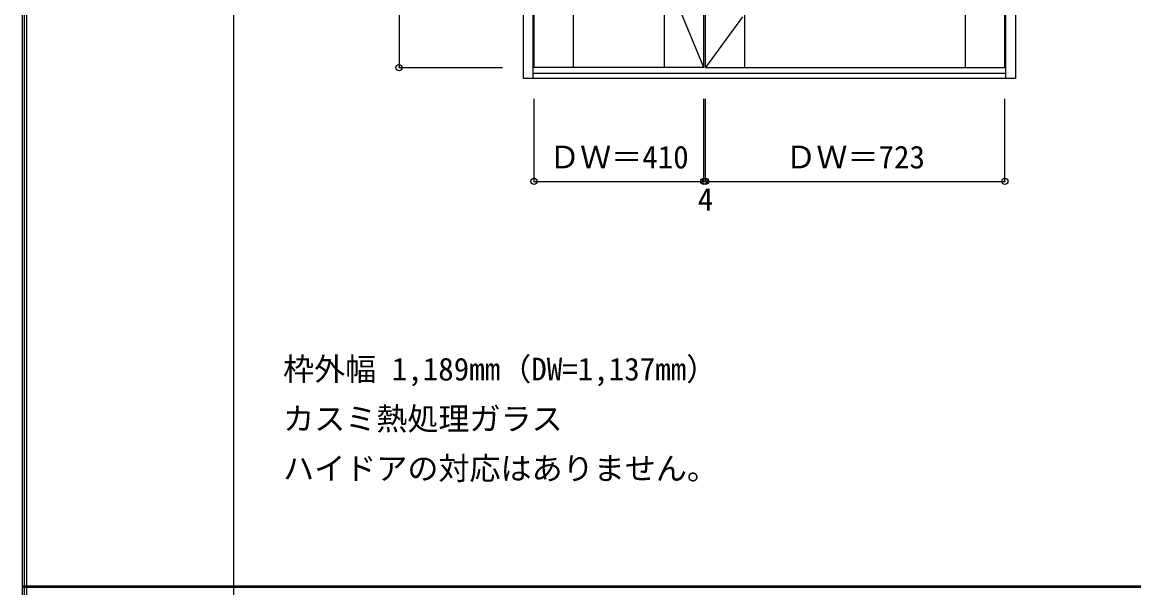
# Model space of a CAD drawing. Units: millimetres, scale not verified. Extents: x -6000 to 5700, y -4307 to 4175.
# Drawn here: x -6000 to -3316, y 186 to 1553 of the extents above; entities that cross this region are included whole.
import ezdxf
from ezdxf.enums import TextEntityAlignment as Align

# ---------------------------------------------------------------- set-up
doc = ezdxf.new("R2010")
doc.units = ezdxf.units.MM
doc.header["$LTSCALE"] = 30
doc.header["$PDMODE"] = 32
doc.header["$PDSIZE"] = 15
doc.linetypes.add('CHAIN2', pattern=[12, 9, -1, 1, -1])
for name, color, linetype in [('0-2_扉', 7, 'Continuous'), ('0-4_枠', 3, 'Continuous'), ('0-7', 7, 'CHAIN2'), ('0-A_文字', 7, 'Continuous'), ('0-B_寸法', 7, 'Continuous'), ('F-1_枠', 6, 'Continuous')]:
    doc.layers.add(name, color=color, linetype=linetype)
doc.styles.add('ＭＳ ゴシック', font='')
doc.styles.get('ＭＳ ゴシック').set_extended_font_data('MS Gothic')

msp = doc.modelspace()

# ---------------------------------------------------------------- linework, layer by layer
at = {"layer": '0-2_扉'}
for p, q in [((-4764, 1443), (-4764, 3438)), ((-4669, 1443), (-4669, 3438)), ((-4449, 1443), (-4449, 3438)), ((-4350, 1443), (-4350, 3438)), ((-3722, 1443), (-3722, 3438)), ((-3627, 1443), (-3627, 3438)), ((-4255, 1443), (-4255, 2394.8)), ((-4354, 1443), (-4764, 1443)), ((-4350, 1443), (-3627, 1443))]:
    msp.add_line(p, q, dxfattribs=at)
msp.add_lwpolyline([(-4354, 1443), (-4354, 3438), (-4764, 3438)], dxfattribs=at)
at = {"layer": '0-4_枠'}
for p, q in [((-4790, 3465), (-4790, 1418)), ((-4766, 1418), (-4766, 3465)), ((-3625, 1418), (-3625, 3465)), ((-3601, 3465), (-3601, 1418)), ((-4766, 1430), (-3625, 1430)), ((-4790, 1418), (-3601, 1418))]:
    msp.add_line(p, q, dxfattribs=at)
at = {"layer": '0-7'}
for points in [[(-4354, 1443), (-4764, 2440.5), (-4354, 3438)], [(-4350, 3438), (-3627, 2440.5), (-4350, 1443)]]:
    msp.add_lwpolyline(points, dxfattribs=at)
at = {"layer": '0-B_寸法', "color": 4}
for p, q in [((-5090, 3438), (-5090, 1443)), ((-5090, 1443), (-4840, 1443)), ((-4764, 1168), (-4764, 1368)), ((-4354, 1168), (-4354, 1368)), ((-3627, 1168), (-3627, 1368)), ((-4350, 1168), (-3627, 1168))]:
    msp.add_line(p, q, dxfattribs=at)
msp.add_lwpolyline([(-4764, 1168), (-4354, 1168), (-4350, 1168), (-4350, 1368)], dxfattribs=at)
at = {"layer": '0-B_寸法'}
for p in [(-5090, 1443), (-4764, 1168), (-4354, 1168), (-4350, 1168), (-3627, 1168)]:
    msp.add_point(p, dxfattribs=at)
at = {"layer": 'F-1_枠'}
for p, q in [((-6000, 4175), (-6000, -4205)), ((-5995, 4175), (-5995, -4205)), ((-5990, 4175), (-5990, -4205)), ((-5490, 4175), (-5490, -3790)), ((-6000, 190.5), (5700, 190.5)), ((-6000, 187.5), (5700, 187.5))]:
    msp.add_line(p, q, dxfattribs=at)

# ---------------------------------------------------------------- texts
at = {"layer": '0-A_文字', "style": 'ＭＳ ゴシック'}
for s, p in [('枠外幅 1,189mm（DW=1,137mm）', (-5370, 670.5)), ('カスミ熱処理ガラス', (-5370, 550.5)), ('ハイドアの対応はありません。', (-5370, 430.5))]:
    msp.add_text(s, height=54.99, dxfattribs=at).set_placement(p, align=Align.BOTTOM_LEFT)
at = {"layer": '0-B_寸法', "style": 'ＭＳ ゴシック'}
for s, p in [('ＤＷ＝410', (-4727.75, 1183)), ('ＤＷ＝723', (-4157.25, 1183)), ('4', (-4368.75, 1080.61))]:
    msp.add_text(s, height=54.99, dxfattribs=at).set_placement(p, align=Align.BOTTOM_LEFT)

doc.saveas('drawing.dxf')
